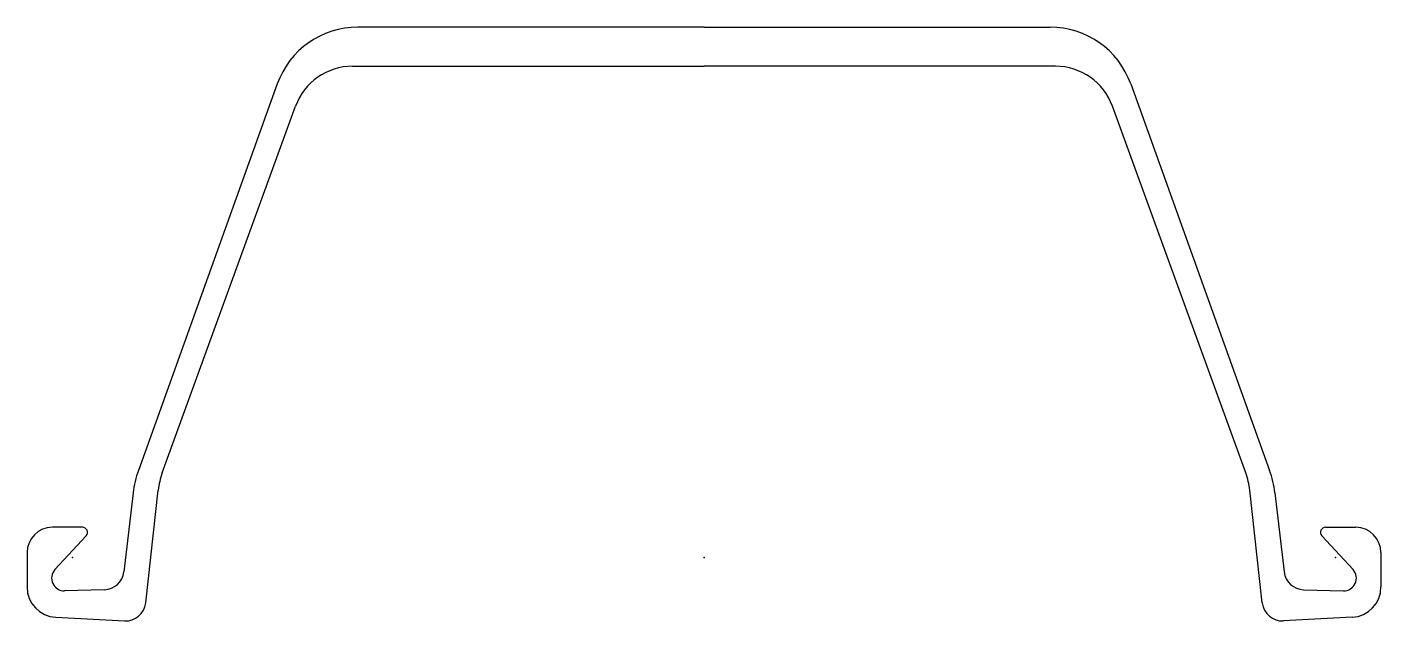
# Model space of a CAD drawing. Extents: x -18 to 518, y -25 to 210.
import ezdxf

# ---------------------------------------------------------------- set-up
doc = ezdxf.new("R2010")
doc.units = 0
doc.header["$MEASUREMENT"] = 0
doc.layers.get('0').update_dxf_attribs({"color": 5, "linetype": 'CONTINUOUS'})

msp = doc.modelspace()

# ---------------------------------------------------------------- linework, layer by layer
at = {"linetype": 'Continuous'}
for p, q in [((250, 210), (113.01167, 210)), ((250, 210), (386.98834, 210)), ((110.87851, 194.5), (250, 194.5)), ((389.12149, 194.5), (250, 194.5)), ((81.01444, 187.49686), (26.05142, 34.5278)), ((418.98557, 187.49686), (473.94858, 34.5278)), ((35.53673, 33.58249), (88.32426, 178.70404)), ((464.46326, 33.58249), (411.67572, 178.70404)), ((23.96653, 25.65306), (20.30381, -5.63385)), ((28.95465, -17.94492), (33.91335, 26.64332)), ((471.04535, -17.94492), (466.08664, 26.64332)), ((476.03348, 25.65306), (479.6962, -5.63385)), ((3.93709, 12), (-8, 12)), ((496.0629, 12), (508, 12)), ((-6.95445, -4.76972), (5.4078, 8.64464)), ((506.95444, -4.76972), (494.59219, 8.64464)), ((-18, 2), (-18, -11.62055)), ((518, 2), (518, -11.62055)), ((12.58986, -12.70029), (-3.1328, -13.15602)), ((487.41013, -12.70029), (503.13281, -13.15602)), ((-6.63657, -23.60365), (20.57928, -25.04942)), ((506.63657, -23.60365), (479.42072, -25.04942))]:
    msp.add_line(p, q, dxfattribs=at)
for centre, radius, start, end in [((113.01167, 176), 34, 90, 160.23623), ((386.98834, 176), 34, 19.76377, 90), ((110.87851, 170.5), 24, 90, 160.01129), ((389.12149, 170.5), 24, 19.98872, 90), ((63.69521, 21.00208), 40, 160.23623, 173.32286), ((63.72953, 23.32744), 30, 160.01129, 173.65416), ((436.27048, 23.32744), 30, 6.34585, 19.98872), ((436.30478, 21.00208), 40, 6.67714, 19.76377), ((-8, 2), 10, 90, 180), ((3.93709, 10), 2, 317.33731, 90), ((496.0629, 10), 2, 90, 222.66286), ((508, 2), 10, 0, 90), ((-3.27767, -8.15812), 5, 137.33731, 271.66028), ((503.27768, -8.15812), 5, 268.33971, 42.66286), ((12.35807, -4.70365), 8, 271.66028, 353.32286), ((487.64194, -4.70365), 8, 186.67714, 268.33954), ((-6, -11.62055), 12, 180, 266.95917), ((506, -11.62055), 12, 273.04081, 0), ((21.00366, -17.06068), 8, 266.95918, 353.65416), ((478.99634, -17.06068), 8, 186.34583, 273.04081)]:
    msp.add_arc(centre, radius, start, end, dxfattribs=at)
for p in [(0, 0), (250, 0), (500, 0)]:
    msp.add_point(p, dxfattribs=at)

doc.saveas('drawing.dxf')
